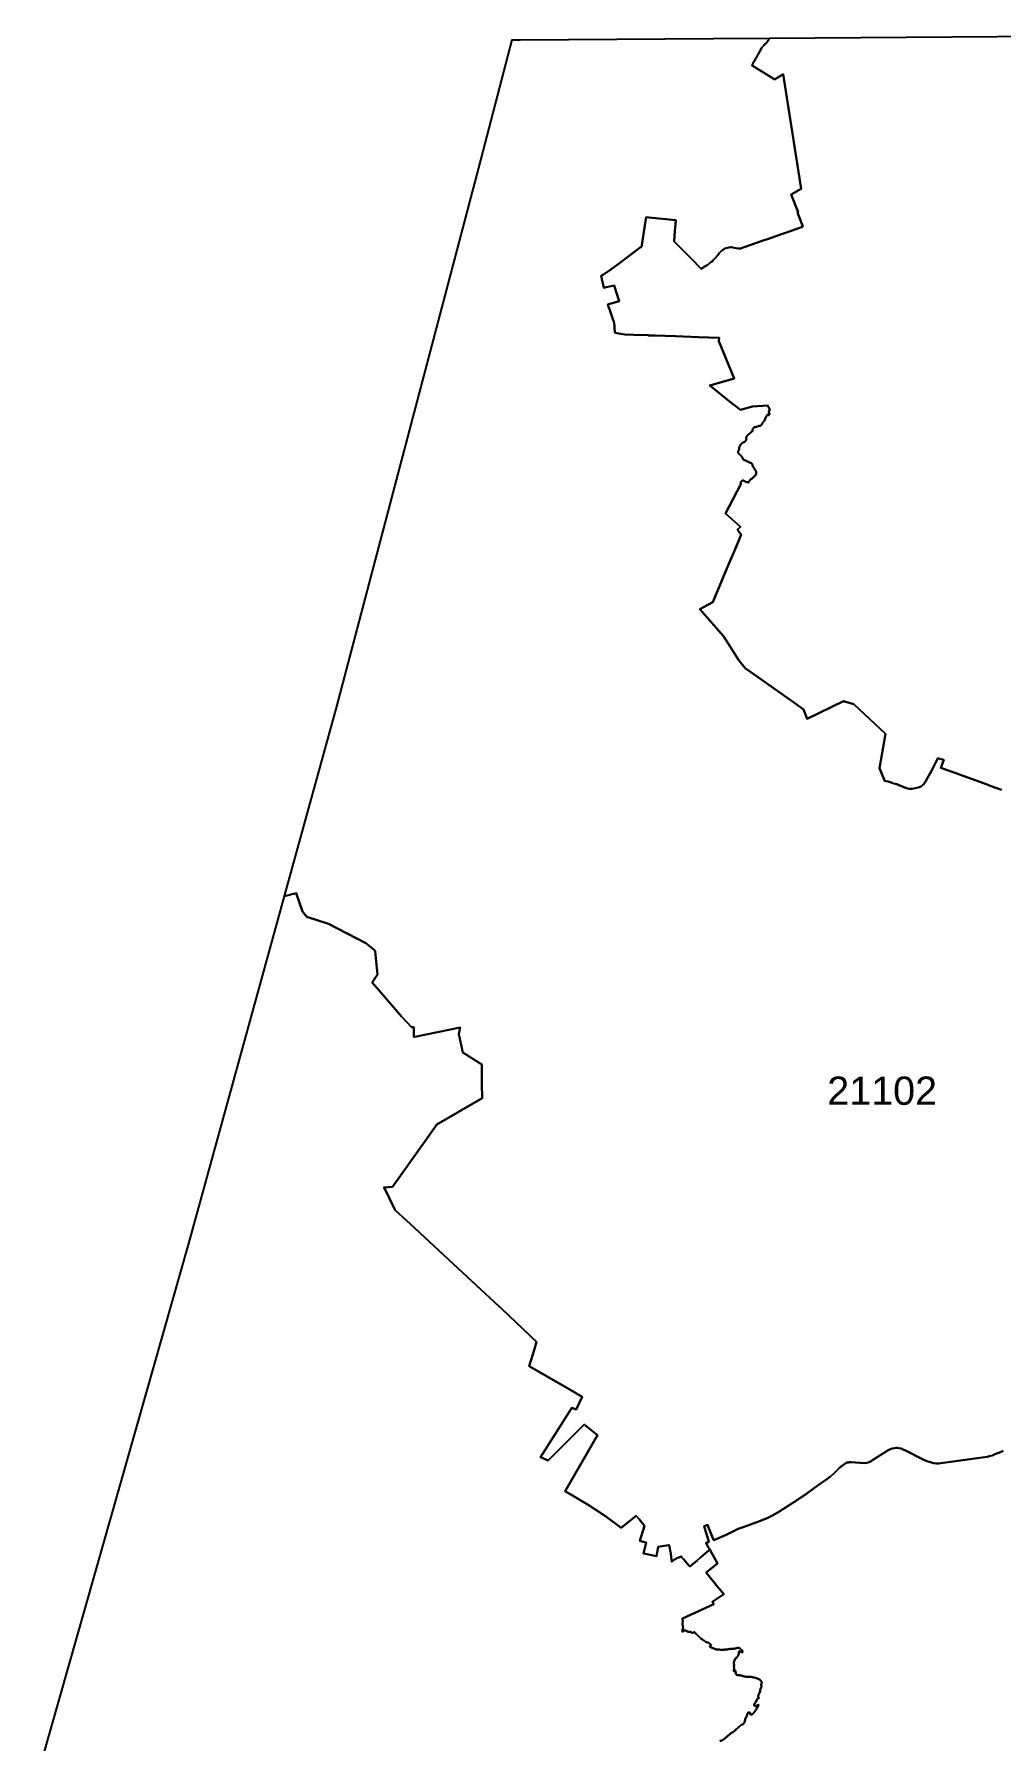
# Model space of a CAD drawing. Header units: inches. Extents: x 1341578 to 1502124, y 557203 to 748561.
# Drawn here: x 1362760 to 1381000, y 716102 to 748293 of the extents above; entities that cross this region are included whole.
import ezdxf
from ezdxf.enums import TextEntityAlignment as Align

# ---------------------------------------------------------------- set-up
doc = ezdxf.new("R2010")
doc.units = ezdxf.units.IN
doc.header["$MEASUREMENT"] = 0
doc.layers.add('Zipcode', color=7, linetype='Continuous')
doc.layers.add('ZipcodeAnno', color=7, linetype='Continuous')
doc.styles.add('Arial', font='arial.ttf')

msp = doc.modelspace()

# ---------------------------------------------------------------- linework, layer by layer
at = {"layer": 'Zipcode'}
for points in [[(1381043, 721574), (1380960, 721537), (1380958, 721537), (1380936, 721527), (1380861, 721494), (1380839, 721486), (1380785, 721471), (1380739, 721461), (1379870, 721338), (1379830, 721335), (1379783, 721335), (1379737, 721340), (1379692, 721349), (1379645, 721362), (1379600, 721379), (1379524, 721415), (1379213, 721575), (1379144, 721606), (1379120, 721615), (1379076, 721625), (1379047, 721629), (1379017, 721627), (1378990, 721624), (1378952, 721615), (1378915, 721603), (1378886, 721590), (1378852, 721571), (1378669, 721453), (1378528, 721366), (1378494, 721350), (1378493, 721350), (1378471, 721343), (1378418, 721338), (1378173, 721359), (1378150, 721358), (1378142, 721357), (1378127, 721355), (1378102, 721349), (1378076, 721339), (1378054, 721327), (1378037, 721317), (1377993, 721284), (1377956, 721250), (1377854, 721150), (1377783, 721088), (1377717, 721038), (1377654, 720996), (1377597, 720958), (1377457, 720854), (1377312, 720751), (1377076, 720591), (1376813, 720420), (1376691, 720350), (1376601, 720308), (1376462, 720252), (1376327, 720201), (1376226, 720164), (1376116, 720128), (1376046, 720100), (1375990, 720075), (1375815, 719990), (1375583, 719884), (1375580, 719893), (1375466, 720177), (1375399, 720152), (1375433, 720045), (1375458, 719965), (1375486, 719879), (1375491, 719862), (1375492, 719859), (1375486, 719849), (1375462, 719844), (1375434, 719839), (1375437, 719829), (1375450, 719808), (1375474, 719766), (1375508, 719709), (1375507, 719708), (1375334, 719562), (1375268, 719506), (1375230, 719474), (1375164, 719418), (1375130, 719389), (1375119, 719403), (1375009, 719531), (1374977, 719568), (1374972, 719577), (1374887, 719546), (1374868, 719537), (1374831, 719513), (1374808, 719498), (1374790, 719480), (1374779, 719569), (1374770, 719637), (1374765, 719662), (1374761, 719695), (1374753, 719732), (1374739, 719794), (1374731, 719792), (1374532, 719764), (1374500, 719585), (1374255, 719635), (1374310, 719841), (1374251, 719856), (1374188, 719872), (1374279, 720156), (1374173, 720285), (1374119, 720349), (1374096, 720330), (1373837, 720121), (1373542, 720340), (1373211, 720553), (1372780, 720809), (1373387, 721867), (1373139, 722069), (1372458, 721390), (1372311, 721451), (1372907, 722385), (1372985, 722354), (1373097, 722590), (1373098, 722593), (1372857, 722736), (1372232, 723096), (1372102, 723171), (1372162, 723368), (1372168, 723387), (1372208, 723517), (1372240, 723628), (1371590, 724242), (1371531, 724297), (1370666, 725099), (1369856, 725851), (1369790, 725911), (1369571, 726114), (1369560, 726136), (1369559, 726139), (1369362, 726537), (1369361, 726538), (1369362, 726538), (1369524, 726549), (1370130, 727406), (1370358, 727728), (1371214, 728223), (1371213, 728229), (1371210, 728488), (1371206, 728812), (1371206, 728858), (1371206, 728860), (1370847, 729086), (1370775, 729430), (1370796, 729555), (1369941, 729382), (1369926, 729379), (1369926, 729394), (1369927, 729561), (1369881, 729562), (1369690, 729765), (1369267, 730256), (1369139, 730405), (1369237, 730557), (1369195, 730997), (1369188, 731010), (1369176, 731020), (1369019, 731148), (1368312, 731514), (1367908, 731647), (1367823, 731745), (1367702, 732090), (1367486, 732033), (1368473, 735612), (1371150, 745773), (1371782, 748187), (1371928, 748188), (1375576, 748211), (1376636, 748218), (1376637, 748214), (1376634, 748210), (1376628, 748203), (1376625, 748197), (1376622, 748190), (1376619, 748183), (1376616, 748179), (1376616, 748177), (1376611, 748170), (1376603, 748161), (1376598, 748154), (1376592, 748147), (1376583, 748138), (1376576, 748129), (1376567, 748119), (1376561, 748114), (1376552, 748105), (1376543, 748095), (1376530, 748080), (1376525, 748076), (1376510, 748058), (1376504, 748051), (1376498, 748045), (1376485, 748032), (1376482, 748028), (1376475, 748014), (1376471, 748008), (1376465, 747995), (1376464, 747990), (1376458, 747979), (1376453, 747970), (1376450, 747964), (1376442, 747949), (1376439, 747945), (1376433, 747934), (1376425, 747922), (1376421, 747914), (1376417, 747909), (1376414, 747904), (1376409, 747897), (1376405, 747888), (1376403, 747884), (1376399, 747875), (1376394, 747865), (1376390, 747857), (1376386, 747849), (1376381, 747842), (1376373, 747831), (1376368, 747820), (1376364, 747812), (1376357, 747796), (1376351, 747786), (1376340, 747773), (1376335, 747766), (1376328, 747752), (1376325, 747746), (1376322, 747740), (1376317, 747728), (1376314, 747718), (1376310, 747712), (1376308, 747707), (1376306, 747701), (1376706, 747453), (1376732, 747438), (1376789, 747474), (1376876, 747526), (1376892, 747536), (1377232, 745374), (1377045, 745269), (1377176, 744932), (1377165, 744927), (1377263, 744662), (1377258, 744660), (1377237, 744652), (1377152, 744622), (1376991, 744566), (1376841, 744513), (1376705, 744465), (1376635, 744440), (1376514, 744398), (1376071, 744242), (1376071, 744251), (1376043, 744248), (1375968, 744265), (1375943, 744270), (1375917, 744272), (1375892, 744272), (1375866, 744269), (1375841, 744264), (1375816, 744257), (1375793, 744247), (1375770, 744235), (1375749, 744221), (1375728, 744205), (1375710, 744187), (1375693, 744168), (1375658, 744122), (1375643, 744103), (1375626, 744083), (1375609, 744065), (1375592, 744047), (1375574, 744029), (1375556, 744012), (1375537, 743995), (1375517, 743980), (1375498, 743964), (1375478, 743949), (1375457, 743935), (1375436, 743922), (1375348, 743867), (1375156, 744058), (1374834, 744379), (1374851, 744576), (1374870, 744786), (1374358, 744831), (1374309, 744838), (1374303, 744804), (1374266, 744564), (1374259, 744521), (1374227, 744315), (1374221, 744279), (1374195, 744267), (1374168, 744248), (1374011, 744131), (1373781, 743955), (1373644, 743854), (1373504, 743757), (1373457, 743731), (1373511, 743506), (1373530, 743511), (1373706, 743551), (1373798, 743258), (1373605, 743199), (1373587, 743194), (1373606, 743129), (1373607, 743126), (1373688, 742900), (1373696, 742874), (1373705, 742837), (1373711, 742797), (1373713, 742762), (1373713, 742761), (1373714, 742663), (1373723, 742661), (1373754, 742652), (1373906, 742627), (1374066, 742622), (1374346, 742612), (1374358, 742611), (1374367, 742611), (1374472, 742607), (1374858, 742594), (1375293, 742580), (1375682, 742567), (1375677, 742501), (1375969, 741799), (1375506, 741664), (1375876, 741371), (1376085, 741206), (1376313, 741268), (1376600, 741287), (1376601, 741284), (1376603, 741281), (1376604, 741278), (1376605, 741275), (1376607, 741272), (1376609, 741269), (1376611, 741266), (1376613, 741263), (1376614, 741262), (1376615, 741260), (1376618, 741257), (1376620, 741254), (1376622, 741250), (1376623, 741248), (1376625, 741245), (1376627, 741241), (1376629, 741238), (1376631, 741234), (1376632, 741231), (1376634, 741228), (1376635, 741225), (1376636, 741221), (1376638, 741218), (1376638, 741214), (1376637, 741210), (1376636, 741207), (1376634, 741202), (1376633, 741199), (1376632, 741196), (1376631, 741192), (1376631, 741189), (1376630, 741185), (1376629, 741182), (1376627, 741179), (1376626, 741176), (1376624, 741173), (1376623, 741169), (1376623, 741165), (1376623, 741162), (1376623, 741159), (1376625, 741155), (1376626, 741152), (1376627, 741149), (1376628, 741146), (1376630, 741143), (1376631, 741139), (1376632, 741139), (1376632, 741137), (1376633, 741133), (1376633, 741130), (1376633, 741127), (1376633, 741123), (1376633, 741120), (1376631, 741117), (1376630, 741115), (1376627, 741112), (1376624, 741109), (1376621, 741108), (1376617, 741107), (1376613, 741107), (1376610, 741108), (1376607, 741111), (1376606, 741111), (1376604, 741112), (1376601, 741113), (1376597, 741114), (1376594, 741114), (1376591, 741113), (1376589, 741111), (1376587, 741108), (1376585, 741105), (1376584, 741101), (1376584, 741098), (1376584, 741095), (1376583, 741092), (1376580, 741088), (1376578, 741086), (1376576, 741083), (1376574, 741080), (1376572, 741077), (1376570, 741074), (1376567, 741070), (1376565, 741067), (1376563, 741064), (1376562, 741061), (1376560, 741058), (1376558, 741055), (1376556, 741052), (1376554, 741049), (1376552, 741047), (1376551, 741044), (1376550, 741040), (1376550, 741037), (1376550, 741035), (1376550, 741033), (1376550, 741028), (1376550, 741025), (1376550, 741022), (1376549, 741019), (1376546, 741017), (1376544, 741014), (1376543, 741011), (1376542, 741008), (1376540, 741005), (1376539, 741002), (1376537, 740998), (1376535, 740995), (1376532, 740992), (1376530, 740990), (1376528, 740987), (1376526, 740984), (1376523, 740981), (1376521, 740979), (1376518, 740976), (1376515, 740974), (1376513, 740972), (1376510, 740969), (1376508, 740966), (1376506, 740963), (1376504, 740960), (1376502, 740957), (1376500, 740954), (1376499, 740951), (1376497, 740948), (1376496, 740945), (1376494, 740943), (1376492, 740940), (1376491, 740936), (1376491, 740933), (1376491, 740929), (1376490, 740926), (1376488, 740923), (1376485, 740921), (1376483, 740919), (1376479, 740917), (1376476, 740915), (1376473, 740913), (1376470, 740911), (1376466, 740909), (1376463, 740907), (1376459, 740905), (1376455, 740904), (1376451, 740904), (1376447, 740904), (1376444, 740904), (1376440, 740903), (1376435, 740902), (1376432, 740901), (1376427, 740899), (1376424, 740898), (1376421, 740896), (1376418, 740895), (1376417, 740895), (1376413, 740894), (1376410, 740893), (1376408, 740892), (1376404, 740891), (1376399, 740889), (1376396, 740889), (1376393, 740888), (1376390, 740888), (1376389, 740888), (1376388, 740888), (1376386, 740888), (1376383, 740887), (1376380, 740887), (1376377, 740885), (1376374, 740883), (1376371, 740881), (1376368, 740879), (1376364, 740878), (1376361, 740878), (1376357, 740878), (1376354, 740878), (1376351, 740878), (1376347, 740878), (1376344, 740877), (1376342, 740875), (1376338, 740872), (1376336, 740868), (1376334, 740866), (1376332, 740863), (1376330, 740860), (1376327, 740857), (1376325, 740854), (1376322, 740851), (1376321, 740849), (1376319, 740846), (1376317, 740843), (1376316, 740840), (1376315, 740837), (1376315, 740833), (1376315, 740829), (1376315, 740826), (1376315, 740822), (1376315, 740819), (1376315, 740819), (1376315, 740816), (1376315, 740812), (1376315, 740808), (1376315, 740805), (1376312, 740802), (1376310, 740800), (1376306, 740798), (1376303, 740795), (1376301, 740792), (1376298, 740790), (1376294, 740788), (1376291, 740787), (1376287, 740787), (1376285, 740785), (1376283, 740783), (1376280, 740780), (1376278, 740778), (1376275, 740775), (1376274, 740772), (1376272, 740770), (1376269, 740767), (1376266, 740765), (1376263, 740763), (1376261, 740761), (1376261, 740761), (1376258, 740759), (1376256, 740757), (1376253, 740754), (1376250, 740752), (1376249, 740751), (1376247, 740750), (1376245, 740748), (1376241, 740745), (1376238, 740743), (1376235, 740741), (1376233, 740739), (1376230, 740737), (1376227, 740735), (1376224, 740733), (1376222, 740731), (1376219, 740728), (1376217, 740726), (1376215, 740723), (1376213, 740721), (1376210, 740718), (1376209, 740714), (1376208, 740711), (1376207, 740708), (1376206, 740705), (1376204, 740702), (1376201, 740699), (1376199, 740696), (1376198, 740693), (1376197, 740690), (1376197, 740687), (1376197, 740683), (1376197, 740679), (1376197, 740677), (1376197, 740673), (1376196, 740669), (1376196, 740666), (1376196, 740661), (1376196, 740658), (1376196, 740655), (1376196, 740651), (1376196, 740647), (1376196, 740644), (1376196, 740640), (1376195, 740636), (1376192, 740632), (1376190, 740628), (1376187, 740624), (1376185, 740621), (1376183, 740619), (1376180, 740616), (1376178, 740613), (1376174, 740610), (1376171, 740608), (1376168, 740605), (1376165, 740603), (1376162, 740602), (1376159, 740600), (1376156, 740598), (1376154, 740597), (1376150, 740595), (1376147, 740594), (1376144, 740593), (1376141, 740591), (1376138, 740589), (1376135, 740588), (1376132, 740587), (1376129, 740586), (1376126, 740585), (1376123, 740583), (1376118, 740581), (1376115, 740579), (1376113, 740577), (1376111, 740576), (1376111, 740575), (1376108, 740572), (1376104, 740567), (1376102, 740564), (1376100, 740562), (1376098, 740559), (1376096, 740557), (1376093, 740553), (1376091, 740549), (1376089, 740546), (1376087, 740542), (1376085, 740540), (1376083, 740536), (1376081, 740533), (1376079, 740529), (1376077, 740525), (1376075, 740521), (1376073, 740517), (1376071, 740514), (1376070, 740510), (1376068, 740506), (1376066, 740503), (1376064, 740498), (1376063, 740494), (1376063, 740489), (1376063, 740485), (1376063, 740481), (1376063, 740478), (1376063, 740475), (1376062, 740470), (1376062, 740465), (1376061, 740461), (1376060, 740458), (1376058, 740455), (1376055, 740450), (1376053, 740448), (1376051, 740443), (1376049, 740440), (1376047, 740437), (1376046, 740432), (1376045, 740429), (1376044, 740426), (1376043, 740422), (1376042, 740419), (1376042, 740416), (1376042, 740414), (1376042, 740412), (1376042, 740409), (1376042, 740405), (1376043, 740401), (1376044, 740398), (1376046, 740395), (1376047, 740392), (1376049, 740389), (1376051, 740386), (1376053, 740384), (1376056, 740382), (1376060, 740379), (1376062, 740376), (1376065, 740373), (1376068, 740371), (1376070, 740369), (1376072, 740366), (1376074, 740363), (1376076, 740360), (1376079, 740358), (1376082, 740355), (1376087, 740351), (1376090, 740349), (1376092, 740348), (1376095, 740346), (1376097, 740344), (1376100, 740341), (1376102, 740338), (1376105, 740335), (1376107, 740332), (1376109, 740329), (1376111, 740326), (1376113, 740322), (1376115, 740318), (1376117, 740315), (1376119, 740312), (1376121, 740309), (1376123, 740306), (1376125, 740304), (1376128, 740299), (1376130, 740296), (1376131, 740292), (1376132, 740288), (1376132, 740285), (1376132, 740282), (1376132, 740278), (1376133, 740275), (1376137, 740271), (1376139, 740269), (1376142, 740266), (1376145, 740264), (1376148, 740262), (1376151, 740260), (1376154, 740259), (1376157, 740258), (1376161, 740257), (1376164, 740257), (1376168, 740257), (1376172, 740256), (1376175, 740255), (1376178, 740254), (1376181, 740252), (1376185, 740250), (1376188, 740249), (1376191, 740247), (1376194, 740245), (1376193, 740246), (1376196, 740245), (1376199, 740244), (1376202, 740243), (1376205, 740241), (1376208, 740240), (1376211, 740238), (1376214, 740235), (1376216, 740233), (1376219, 740231), (1376222, 740229), (1376226, 740228), (1376230, 740228), (1376233, 740228), (1376236, 740227), (1376239, 740226), (1376242, 740224), (1376244, 740222), (1376247, 740220), (1376250, 740219), (1376252, 740217), (1376255, 740215), (1376258, 740215), (1376260, 740213), (1376262, 740211), (1376265, 740209), (1376268, 740208), (1376272, 740207), (1376276, 740206), (1376279, 740205), (1376283, 740204), (1376287, 740202), (1376289, 740201), (1376293, 740199), (1376297, 740196), (1376299, 740194), (1376301, 740192), (1376303, 740189), (1376305, 740186), (1376307, 740184), (1376310, 740181), (1376311, 740178), (1376312, 740175), (1376314, 740171), (1376315, 740168), (1376315, 740165), (1376315, 740161), (1376315, 740157), (1376315, 740154), (1376315, 740151), (1376316, 740147), (1376318, 740144), (1376320, 740141), (1376322, 740138), (1376324, 740135), (1376326, 740132), (1376328, 740129), (1376330, 740125), (1376332, 740122), (1376334, 740120), (1376336, 740118), (1376338, 740114), (1376340, 740111), (1376342, 740107), (1376345, 740104), (1376347, 740100), (1376349, 740096), (1376350, 740093), (1376352, 740089), (1376354, 740085), (1376356, 740082), (1376358, 740079), (1376360, 740076), (1376363, 740072), (1376365, 740068), (1376368, 740065), (1376371, 740061), (1376372, 740058), (1376374, 740056), (1376376, 740053), (1376378, 740050), (1376379, 740047), (1376381, 740044), (1376383, 740042), (1376384, 740037), (1376384, 740034), (1376384, 740031), (1376385, 740028), (1376385, 740024), (1376385, 740020), (1376385, 740017), (1376385, 740012), (1376385, 740008), (1376385, 740004), (1376384, 740002), (1376384, 740001), (1376383, 739996), (1376381, 739992), (1376380, 739989), (1376377, 739984), (1376374, 739979), (1376373, 739976), (1376371, 739973), (1376368, 739970), (1376366, 739967), (1376363, 739964), (1376360, 739962), (1376357, 739961), (1376353, 739961), (1376350, 739960), (1376348, 739958), (1376345, 739954), (1376341, 739951), (1376338, 739947), (1376336, 739944), (1376335, 739941), (1376333, 739938), (1376331, 739935), (1376330, 739932), (1376328, 739929), (1376325, 739925), (1376323, 739923), (1376319, 739922), (1376316, 739922), (1376312, 739919), (1376310, 739916), (1376309, 739912), (1376307, 739909), (1376305, 739905), (1376302, 739903), (1376298, 739901), (1376295, 739901), (1376292, 739903), (1376290, 739906), (1376287, 739907), (1376284, 739906), (1376283, 739903), (1376281, 739900), (1376279, 739897), (1376277, 739893), (1376275, 739890), (1376273, 739887), (1376271, 739883), (1376269, 739881), (1376266, 739877), (1376264, 739874), (1376262, 739872), (1376258, 739868), (1376256, 739866), (1376253, 739863), (1376252, 739860), (1376249, 739857), (1376247, 739854), (1376246, 739851), (1376244, 739847), (1376243, 739844), (1376242, 739841), (1376240, 739837), (1376237, 739835), (1376234, 739835), (1376231, 739836), (1376228, 739837), (1376225, 739839), (1376222, 739840), (1376219, 739841), (1376216, 739842), (1376213, 739843), (1376207, 739844), (1376204, 739845), (1376200, 739846), (1376197, 739847), (1376193, 739848), (1376188, 739849), (1376185, 739850), (1376181, 739851), (1376178, 739853), (1376175, 739855), (1376173, 739856), (1376170, 739858), (1376167, 739861), (1376164, 739862), (1376160, 739864), (1376157, 739865), (1376154, 739866), (1376151, 739867), (1376148, 739868), (1376144, 739870), (1376141, 739872), (1376138, 739874), (1376135, 739874), (1376130, 739874), (1376126, 739874), (1376122, 739873), (1376118, 739872), (1376114, 739869), (1376112, 739866), (1376109, 739864), (1376106, 739860), (1376103, 739857), (1376101, 739854), (1376099, 739852), (1376097, 739850), (1376094, 739847), (1376092, 739844), (1376091, 739843), (1376091, 739823), (1376102, 739815), (1375805, 739250), (1375805, 739250), (1376086, 739000), (1376028, 738952), (1376100, 738848), (1376089, 738822), (1376006, 738625), (1375832, 738213), (1375566, 737576), (1375320, 737446), (1375767, 736939), (1375942, 736663), (1376047, 736492), (1376173, 736336), (1377129, 735659), (1377278, 735553), (1377347, 735380), (1378032, 735712), (1378224, 735657), (1378824, 735098), (1378710, 734451), (1378795, 734236), (1378803, 734215), (1378806, 734206), (1378807, 734206), (1378871, 734194), (1378913, 734183), (1378947, 734170), (1378958, 734165), (1379033, 734143), (1379067, 734131), (1379073, 734129), (1379112, 734113), (1379155, 734094), (1379203, 734077), (1379247, 734064), (1379269, 734061), (1379320, 734061), (1379356, 734065), (1379464, 734091), (1379500, 734109), (1379529, 734132), (1379545, 734149), (1379576, 734195), (1379688, 734400), (1379793, 734599), (1379800, 734614), (1379811, 734636), (1379821, 734633), (1379922, 734602), (1379866, 734452), (1380153, 734355), (1380742, 734137), (1380800, 734116), (1381012, 734041)], [(1381012, 734041), (1380800, 734116), (1380742, 734137), (1380153, 734355), (1379866, 734452), (1379922, 734602), (1379821, 734633), (1379811, 734636), (1379800, 734614), (1379793, 734599), (1379688, 734400), (1379576, 734195), (1379545, 734149), (1379529, 734132), (1379500, 734109), (1379464, 734091), (1379356, 734065), (1379320, 734061), (1379269, 734061), (1379247, 734064), (1379203, 734077), (1379155, 734094), (1379112, 734113), (1379073, 734129), (1379067, 734131), (1379033, 734143), (1378958, 734165), (1378947, 734170), (1378913, 734183), (1378871, 734194), (1378807, 734206), (1378806, 734206), (1378803, 734215), (1378795, 734236), (1378710, 734451), (1378824, 735098), (1378224, 735657), (1378032, 735712), (1377347, 735380), (1377278, 735553), (1377129, 735659), (1376173, 736336), (1376047, 736492), (1375942, 736663), (1375767, 736939), (1375320, 737446), (1375566, 737576), (1375832, 738213), (1376006, 738625), (1376089, 738822), (1376100, 738848), (1376028, 738952), (1376086, 739000), (1375805, 739250), (1375805, 739250), (1376102, 739815), (1376091, 739823), (1376091, 739843), (1376092, 739844), (1376094, 739847), (1376097, 739850), (1376099, 739852), (1376101, 739854), (1376103, 739857), (1376106, 739860), (1376109, 739864), (1376112, 739866), (1376114, 739869), (1376118, 739872), (1376122, 739873), (1376126, 739874), (1376130, 739874), (1376135, 739874), (1376138, 739874), (1376141, 739872), (1376144, 739870), (1376148, 739868), (1376151, 739867), (1376154, 739866), (1376157, 739865), (1376160, 739864), (1376164, 739862), (1376167, 739861), (1376170, 739858), (1376173, 739856), (1376175, 739855), (1376178, 739853), (1376181, 739851), (1376185, 739850), (1376188, 739849), (1376193, 739848), (1376197, 739847), (1376200, 739846), (1376204, 739845), (1376207, 739844), (1376213, 739843), (1376216, 739842), (1376219, 739841), (1376222, 739840), (1376225, 739839), (1376228, 739837), (1376231, 739836), (1376234, 739835), (1376237, 739835), (1376240, 739837), (1376242, 739841), (1376243, 739844), (1376244, 739847), (1376246, 739851), (1376247, 739854), (1376249, 739857), (1376252, 739860), (1376253, 739863), (1376256, 739866), (1376258, 739868), (1376262, 739872), (1376264, 739874), (1376266, 739877), (1376269, 739881), (1376271, 739883), (1376273, 739887), (1376275, 739890), (1376277, 739893), (1376279, 739897), (1376281, 739900), (1376283, 739903), (1376284, 739906), (1376287, 739907), (1376290, 739906), (1376292, 739903), (1376295, 739901), (1376298, 739901), (1376302, 739903), (1376305, 739905), (1376307, 739909), (1376309, 739912), (1376310, 739916), (1376312, 739919), (1376316, 739922), (1376319, 739922), (1376323, 739923), (1376325, 739925), (1376328, 739929), (1376330, 739932), (1376331, 739935), (1376333, 739938), (1376335, 739941), (1376336, 739944), (1376338, 739947), (1376341, 739951), (1376345, 739954), (1376348, 739958), (1376350, 739960), (1376353, 739961), (1376357, 739961), (1376360, 739962), (1376363, 739964), (1376366, 739967), (1376368, 739970), (1376371, 739973), (1376373, 739976), (1376374, 739979), (1376377, 739984), (1376380, 739989), (1376381, 739992), (1376383, 739996), (1376384, 740001), (1376384, 740002), (1376385, 740004), (1376385, 740008), (1376385, 740012), (1376385, 740017), (1376385, 740020), (1376385, 740024), (1376385, 740028), (1376384, 740031), (1376384, 740034), (1376384, 740037), (1376383, 740042), (1376381, 740044), (1376379, 740047), (1376378, 740050), (1376376, 740053), (1376374, 740056), (1376372, 740058), (1376371, 740061), (1376368, 740065), (1376365, 740068), (1376363, 740072), (1376360, 740076), (1376358, 740079), (1376356, 740082), (1376354, 740085), (1376352, 740089), (1376350, 740093), (1376349, 740096), (1376347, 740100), (1376345, 740104), (1376342, 740107), (1376340, 740111), (1376338, 740114), (1376336, 740118), (1376334, 740120), (1376332, 740122), (1376330, 740125), (1376328, 740129), (1376326, 740132), (1376324, 740135), (1376322, 740138), (1376320, 740141), (1376318, 740144), (1376316, 740147), (1376315, 740151), (1376315, 740154), (1376315, 740157), (1376315, 740161), (1376315, 740165), (1376315, 740168), (1376314, 740171), (1376312, 740175), (1376311, 740178), (1376310, 740181), (1376307, 740184), (1376305, 740186), (1376303, 740189), (1376301, 740192), (1376299, 740194), (1376297, 740196), (1376293, 740199), (1376289, 740201), (1376287, 740202), (1376283, 740204), (1376279, 740205), (1376276, 740206), (1376272, 740207), (1376268, 740208), (1376265, 740209), (1376262, 740211), (1376260, 740213), (1376258, 740215), (1376255, 740215), (1376252, 740217), (1376250, 740219), (1376247, 740220), (1376244, 740222), (1376242, 740224), (1376239, 740226), (1376236, 740227), (1376233, 740228), (1376230, 740228), (1376226, 740228), (1376222, 740229), (1376219, 740231), (1376216, 740233), (1376214, 740235), (1376211, 740238), (1376208, 740240), (1376205, 740241), (1376202, 740243), (1376199, 740244), (1376196, 740245), (1376193, 740246), (1376194, 740245), (1376191, 740247), (1376188, 740249), (1376185, 740250), (1376181, 740252), (1376178, 740254), (1376175, 740255), (1376172, 740256), (1376168, 740257), (1376164, 740257), (1376161, 740257), (1376157, 740258), (1376154, 740259), (1376151, 740260), (1376148, 740262), (1376145, 740264), (1376142, 740266), (1376139, 740269), (1376137, 740271), (1376133, 740275), (1376132, 740278), (1376132, 740282), (1376132, 740285), (1376132, 740288), (1376131, 740292), (1376130, 740296), (1376128, 740299), (1376125, 740304), (1376123, 740306), (1376121, 740309), (1376119, 740312), (1376117, 740315), (1376115, 740318), (1376113, 740322), (1376111, 740326), (1376109, 740329), (1376107, 740332), (1376105, 740335), (1376102, 740338), (1376100, 740341), (1376097, 740344), (1376095, 740346), (1376092, 740348), (1376090, 740349), (1376087, 740351), (1376082, 740355), (1376079, 740358), (1376076, 740360), (1376074, 740363), (1376072, 740366), (1376070, 740369), (1376068, 740371), (1376065, 740373), (1376062, 740376), (1376060, 740379), (1376056, 740382), (1376053, 740384), (1376051, 740386), (1376049, 740389), (1376047, 740392), (1376046, 740395), (1376044, 740398), (1376043, 740401), (1376042, 740405), (1376042, 740409), (1376042, 740412), (1376042, 740414), (1376042, 740416), (1376042, 740419), (1376043, 740422), (1376044, 740426), (1376045, 740429), (1376046, 740432), (1376047, 740437), (1376049, 740440), (1376051, 740443), (1376053, 740448), (1376055, 740450), (1376058, 740455), (1376060, 740458), (1376061, 740461), (1376062, 740465), (1376062, 740470), (1376063, 740475), (1376063, 740478), (1376063, 740481), (1376063, 740485), (1376063, 740489), (1376063, 740494), (1376064, 740498), (1376066, 740503), (1376068, 740506), (1376070, 740510), (1376071, 740514), (1376073, 740517), (1376075, 740521), (1376077, 740525), (1376079, 740529), (1376081, 740533), (1376083, 740536), (1376085, 740540), (1376087, 740542), (1376089, 740546), (1376091, 740549), (1376093, 740553), (1376096, 740557), (1376098, 740559), (1376100, 740562), (1376102, 740564), (1376104, 740567), (1376108, 740572), (1376111, 740575), (1376111, 740576), (1376113, 740577), (1376115, 740579), (1376118, 740581), (1376123, 740583), (1376126, 740585), (1376129, 740586), (1376132, 740587), (1376135, 740588), (1376138, 740589), (1376141, 740591), (1376144, 740593), (1376147, 740594), (1376150, 740595), (1376154, 740597), (1376156, 740598), (1376159, 740600), (1376162, 740602), (1376165, 740603), (1376168, 740605), (1376171, 740608), (1376174, 740610), (1376178, 740613), (1376180, 740616), (1376183, 740619), (1376185, 740621), (1376187, 740624), (1376190, 740628), (1376192, 740632), (1376195, 740636), (1376196, 740640), (1376196, 740644), (1376196, 740647), (1376196, 740651), (1376196, 740655), (1376196, 740658), (1376196, 740661), (1376196, 740666), (1376196, 740669), (1376197, 740673), (1376197, 740677), (1376197, 740679), (1376197, 740683), (1376197, 740687), (1376197, 740690), (1376198, 740693), (1376199, 740696), (1376201, 740699), (1376204, 740702), (1376206, 740705), (1376207, 740708), (1376208, 740711), (1376209, 740714), (1376210, 740718), (1376213, 740721), (1376215, 740723), (1376217, 740726), (1376219, 740728), (1376222, 740731), (1376224, 740733), (1376227, 740735), (1376230, 740737), (1376233, 740739), (1376235, 740741), (1376238, 740743), (1376241, 740745), (1376245, 740748), (1376247, 740750), (1376249, 740751), (1376250, 740752), (1376253, 740754), (1376256, 740757), (1376258, 740759), (1376261, 740761), (1376261, 740761), (1376263, 740763), (1376266, 740765), (1376269, 740767), (1376272, 740770), (1376274, 740772), (1376275, 740775), (1376278, 740778), (1376280, 740780), (1376283, 740783), (1376285, 740785), (1376287, 740787), (1376291, 740787), (1376294, 740788), (1376298, 740790), (1376301, 740792), (1376303, 740795), (1376306, 740798), (1376310, 740800), (1376312, 740802), (1376315, 740805), (1376315, 740808), (1376315, 740812), (1376315, 740816), (1376315, 740819), (1376315, 740819), (1376315, 740822), (1376315, 740826), (1376315, 740829), (1376315, 740833), (1376315, 740837), (1376316, 740840), (1376317, 740843), (1376319, 740846), (1376321, 740849), (1376322, 740851), (1376325, 740854), (1376327, 740857), (1376330, 740860), (1376332, 740863), (1376334, 740866), (1376336, 740868), (1376338, 740872), (1376342, 740875), (1376344, 740877), (1376347, 740878), (1376351, 740878), (1376354, 740878), (1376357, 740878), (1376361, 740878), (1376364, 740878), (1376368, 740879), (1376371, 740881), (1376374, 740883), (1376377, 740885), (1376380, 740887), (1376383, 740887), (1376386, 740888), (1376388, 740888), (1376389, 740888), (1376390, 740888), (1376393, 740888), (1376396, 740889), (1376399, 740889), (1376404, 740891), (1376408, 740892), (1376410, 740893), (1376413, 740894), (1376417, 740895), (1376418, 740895), (1376421, 740896), (1376424, 740898), (1376427, 740899), (1376432, 740901), (1376435, 740902), (1376440, 740903), (1376444, 740904), (1376447, 740904), (1376451, 740904), (1376455, 740904), (1376459, 740905), (1376463, 740907), (1376466, 740909), (1376470, 740911), (1376473, 740913), (1376476, 740915), (1376479, 740917), (1376483, 740919), (1376485, 740921), (1376488, 740923), (1376490, 740926), (1376491, 740929), (1376491, 740933), (1376491, 740936), (1376492, 740940), (1376494, 740943), (1376496, 740945), (1376497, 740948), (1376499, 740951), (1376500, 740954), (1376502, 740957), (1376504, 740960), (1376506, 740963), (1376508, 740966), (1376510, 740969), (1376513, 740972), (1376515, 740974), (1376518, 740976), (1376521, 740979), (1376523, 740981), (1376526, 740984), (1376528, 740987), (1376530, 740990), (1376532, 740992), (1376535, 740995), (1376537, 740998), (1376539, 741002), (1376540, 741005), (1376542, 741008), (1376543, 741011), (1376544, 741014), (1376546, 741017), (1376549, 741019), (1376550, 741022), (1376550, 741025), (1376550, 741028), (1376550, 741033), (1376550, 741035), (1376550, 741037), (1376550, 741040), (1376551, 741044), (1376552, 741047), (1376554, 741049), (1376556, 741052), (1376558, 741055), (1376560, 741058), (1376562, 741061), (1376563, 741064), (1376565, 741067), (1376567, 741070), (1376570, 741074), (1376572, 741077), (1376574, 741080), (1376576, 741083), (1376578, 741086), (1376580, 741088), (1376583, 741092), (1376584, 741095), (1376584, 741098), (1376584, 741101), (1376585, 741105), (1376587, 741108), (1376589, 741111), (1376591, 741113), (1376594, 741114), (1376597, 741114), (1376601, 741113), (1376604, 741112), (1376606, 741111), (1376607, 741111), (1376610, 741108), (1376613, 741107), (1376617, 741107), (1376621, 741108), (1376624, 741109), (1376627, 741112), (1376630, 741115), (1376631, 741117), (1376633, 741120), (1376633, 741123), (1376633, 741127), (1376633, 741130), (1376633, 741133), (1376632, 741137), (1376632, 741139), (1376631, 741139), (1376630, 741143), (1376628, 741146), (1376627, 741149), (1376626, 741152), (1376625, 741155), (1376623, 741159), (1376623, 741162), (1376623, 741165), (1376623, 741169), (1376624, 741173), (1376626, 741176), (1376627, 741179), (1376629, 741182), (1376630, 741185), (1376631, 741189), (1376631, 741192), (1376632, 741196), (1376633, 741199), (1376634, 741202), (1376636, 741207), (1376637, 741210), (1376638, 741214), (1376638, 741218), (1376636, 741221), (1376635, 741225), (1376634, 741228), (1376632, 741231), (1376631, 741234), (1376629, 741238), (1376627, 741241), (1376625, 741245), (1376623, 741248), (1376622, 741250), (1376620, 741254), (1376618, 741257), (1376615, 741260), (1376614, 741262), (1376613, 741263), (1376611, 741266), (1376609, 741269), (1376607, 741272), (1376605, 741275), (1376604, 741278), (1376603, 741281), (1376601, 741284), (1376600, 741287), (1376313, 741268), (1376085, 741206), (1375876, 741371), (1375506, 741664), (1375969, 741799), (1375677, 742501), (1375682, 742567), (1375293, 742580), (1374858, 742594), (1374472, 742607), (1374367, 742611), (1374358, 742611), (1374346, 742612), (1374066, 742622), (1373906, 742627), (1373754, 742652), (1373723, 742661), (1373714, 742663), (1373713, 742761), (1373713, 742762), (1373711, 742797), (1373705, 742837), (1373696, 742874), (1373688, 742900), (1373607, 743126), (1373606, 743129), (1373587, 743194), (1373605, 743199), (1373798, 743258), (1373706, 743551), (1373530, 743511), (1373511, 743506), (1373457, 743731), (1373504, 743757), (1373644, 743854), (1373781, 743955), (1374011, 744131), (1374168, 744248), (1374195, 744267), (1374221, 744279), (1374227, 744315), (1374259, 744521), (1374266, 744564), (1374303, 744804), (1374309, 744838), (1374358, 744831), (1374870, 744786), (1374851, 744576), (1374834, 744379), (1375156, 744058), (1375348, 743867), (1375436, 743922), (1375457, 743935), (1375478, 743949), (1375498, 743964), (1375517, 743980), (1375537, 743995), (1375556, 744012), (1375574, 744029), (1375592, 744047), (1375609, 744065), (1375626, 744083), (1375643, 744103), (1375658, 744122), (1375693, 744168), (1375710, 744187), (1375728, 744205), (1375749, 744221), (1375770, 744235), (1375793, 744247), (1375816, 744257), (1375841, 744264), (1375866, 744269), (1375892, 744272), (1375917, 744272), (1375943, 744270), (1375968, 744265), (1376043, 744248), (1376071, 744251), (1376071, 744242), (1376514, 744398), (1376635, 744440), (1376705, 744465), (1376841, 744513), (1376991, 744566), (1377152, 744622), (1377237, 744652), (1377258, 744660), (1377263, 744662), (1377165, 744927), (1377176, 744932), (1377045, 745269), (1377232, 745374), (1376892, 747536), (1376876, 747526), (1376789, 747474), (1376732, 747438), (1376706, 747453), (1376306, 747701), (1376308, 747707), (1376310, 747712), (1376314, 747718), (1376317, 747728), (1376322, 747740), (1376325, 747746), (1376328, 747752), (1376335, 747766), (1376340, 747773), (1376351, 747786), (1376357, 747796), (1376364, 747812), (1376368, 747820), (1376373, 747831), (1376381, 747842), (1376386, 747849), (1376390, 747857), (1376394, 747865), (1376399, 747875), (1376403, 747884), (1376405, 747888), (1376409, 747897), (1376414, 747904), (1376417, 747909), (1376421, 747914), (1376425, 747922), (1376433, 747934), (1376439, 747945), (1376442, 747949), (1376450, 747964), (1376453, 747970), (1376458, 747979), (1376464, 747990), (1376465, 747995), (1376471, 748008), (1376475, 748014), (1376482, 748028), (1376485, 748032), (1376498, 748045), (1376504, 748051), (1376510, 748058), (1376525, 748076), (1376530, 748080), (1376543, 748095), (1376552, 748105), (1376561, 748114), (1376567, 748119), (1376576, 748129), (1376583, 748138), (1376592, 748147), (1376598, 748154), (1376603, 748161), (1376611, 748170), (1376616, 748177), (1376616, 748179), (1376619, 748183), (1376622, 748190), (1376625, 748197), (1376628, 748203), (1376634, 748210), (1376637, 748214), (1376636, 748218), (1380936, 748245), (1388565, 748293)], [(1362760, 715213), (1365679, 725483), (1367486, 732033), (1367702, 732090), (1367823, 731745), (1367908, 731647), (1368312, 731514), (1369019, 731148), (1369176, 731020), (1369188, 731010), (1369195, 730997), (1369237, 730557), (1369139, 730405), (1369267, 730256), (1369690, 729765), (1369881, 729562), (1369927, 729561), (1369926, 729394), (1369926, 729379), (1369941, 729382), (1370796, 729555), (1370775, 729430), (1370847, 729086), (1371206, 728860), (1371206, 728858), (1371206, 728812), (1371210, 728488), (1371213, 728229), (1371214, 728223), (1370358, 727728), (1370130, 727406), (1369524, 726549), (1369362, 726538), (1369361, 726538), (1369362, 726537), (1369559, 726139), (1369560, 726136), (1369571, 726114), (1369790, 725911), (1369856, 725851), (1370666, 725099), (1371531, 724297), (1371590, 724242), (1372240, 723628), (1372208, 723517), (1372168, 723387), (1372162, 723368), (1372102, 723171), (1372232, 723096), (1372857, 722736), (1373098, 722593), (1373097, 722590), (1372985, 722354), (1372907, 722385), (1372311, 721451), (1372458, 721390), (1373139, 722069), (1373387, 721867), (1372780, 720809), (1373211, 720553), (1373542, 720340), (1373837, 720121), (1374096, 720330), (1374119, 720349), (1374173, 720285), (1374279, 720156), (1374188, 719872), (1374251, 719856), (1374310, 719841), (1374255, 719635), (1374500, 719585), (1374532, 719764), (1374731, 719792), (1374739, 719794), (1374753, 719732), (1374761, 719695), (1374765, 719662), (1374770, 719637), (1374779, 719569), (1374790, 719480), (1374808, 719498), (1374831, 719513), (1374868, 719537), (1374887, 719546), (1374972, 719577), (1374977, 719568), (1375009, 719531), (1375119, 719403), (1375130, 719389), (1375164, 719418), (1375230, 719474), (1375268, 719506), (1375334, 719562), (1375507, 719708), (1375508, 719709), (1375655, 719444), (1375438, 719278), (1375460, 719251), (1375497, 719206), (1375529, 719166), (1375536, 719157), (1375573, 719111), (1375596, 719083), (1375610, 719066), (1375666, 718997), (1375681, 718979), (1375771, 718867), (1375565, 718731), (1375559, 718728), (1375573, 718701), (1375586, 718677), (1374996, 718407), (1374995, 718403), (1374994, 718395), (1374998, 718357), (1374993, 718323), (1374992, 718295), (1375000, 718263), (1375006, 718237), (1374998, 718209), (1374989, 718177), (1375000, 718157), (1375004, 718163), (1375012, 718172), (1375017, 718177), (1375030, 718184), (1375036, 718186), (1375044, 718186), (1375051, 718183), (1375062, 718178), (1375073, 718171), (1375080, 718167), (1375086, 718164), (1375097, 718161), (1375105, 718158), (1375115, 718156), (1375152, 718157), (1375157, 718158), (1375159, 718151), (1375164, 718146), (1375169, 718142), (1375173, 718140), (1375181, 718138), (1375190, 718140), (1375195, 718142), (1375203, 718146), (1375209, 718150), (1375215, 718152), (1375220, 718151), (1375226, 718147), (1375230, 718143), (1375234, 718138), (1375239, 718131), (1375246, 718121), (1375251, 718116), (1375255, 718113), (1375261, 718108), (1375272, 718099), (1375277, 718095), (1375281, 718091), (1375288, 718083), (1375292, 718078), (1375301, 718069), (1375312, 718059), (1375316, 718056), (1375321, 718051), (1375325, 718048), (1375329, 718044), (1375333, 718041), (1375337, 718037), (1375346, 718029), (1375356, 718022), (1375368, 718012), (1375374, 718009), (1375379, 718006), (1375384, 718003), (1375388, 718000), (1375393, 717996), (1375399, 717992), (1375408, 717986), (1375417, 717979), (1375427, 717972), (1375433, 717969), (1375437, 717967), (1375447, 717962), (1375454, 717960), (1375462, 717957), (1375472, 717954), (1375481, 717951), (1375490, 717947), (1375496, 717944), (1375503, 717939), (1375509, 717936), (1375516, 717930), (1375519, 717926), (1375522, 717921), (1375524, 717917), (1375526, 717912), (1375528, 717900), (1375524, 717893), (1375519, 717891), (1375512, 717891), (1375507, 717889), (1375506, 717883), (1375511, 717875), (1375515, 717872), (1375521, 717869), (1375529, 717866), (1375536, 717864), (1375542, 717863), (1375549, 717861), (1375553, 717859), (1375574, 717850), (1375579, 717847), (1375592, 717840), (1375597, 717837), (1375604, 717835), (1375610, 717832), (1375619, 717830), (1375631, 717828), (1375640, 717826), (1375648, 717825), (1375658, 717824), (1375664, 717824), (1375671, 717825), (1375678, 717825), (1375685, 717824), (1375694, 717824), (1375709, 717821), (1375715, 717821), (1375720, 717820), (1375726, 717819), (1375731, 717819), (1375738, 717819), (1375744, 717818), (1375751, 717817), (1375767, 717820), (1375773, 717820), (1375785, 717822), (1375790, 717822), (1375795, 717822), (1375801, 717821), (1375812, 717822), (1375819, 717823), (1375826, 717824), (1375838, 717826), (1375845, 717828), (1375851, 717829), (1375856, 717830), (1375864, 717832), (1375872, 717833), (1375878, 717834), (1375884, 717835), (1375891, 717837), (1375899, 717837), (1375905, 717838), (1375910, 717837), (1375917, 717838), (1375924, 717838), (1375932, 717839), (1375942, 717839), (1375949, 717840), (1375961, 717840), (1375970, 717841), (1375976, 717841), (1375987, 717843), (1375997, 717845), (1376004, 717848), (1376017, 717853), (1376028, 717855), (1376034, 717855), (1376054, 717856), (1376062, 717854), (1376069, 717851), (1376082, 717844), (1376087, 717839), (1376096, 717829), (1376106, 717819), (1376111, 717815), (1376114, 717811), (1376118, 717807), (1376122, 717801), (1376124, 717796), (1376123, 717791), (1376122, 717785), (1376123, 717779), (1376122, 717774), (1376115, 717771), (1376111, 717775), (1376107, 717779), (1376102, 717780), (1376094, 717783), (1376089, 717785), (1376084, 717788), (1376076, 717790), (1376070, 717791), (1376064, 717792), (1376063, 717789), (1376059, 717782), (1376058, 717773), (1376057, 717763), (1376056, 717756), (1376055, 717748), (1376053, 717742), (1376047, 717725), (1376044, 717718), (1376041, 717710), (1376038, 717706), (1376035, 717699), (1376031, 717693), (1376024, 717685), (1376017, 717678), (1376009, 717670), (1376002, 717663), (1375994, 717653), (1375989, 717646), (1375973, 717620), (1375971, 717611), (1375968, 717599), (1375967, 717594), (1375966, 717588), (1375964, 717584), (1375959, 717572), (1375959, 717565), (1375962, 717552), (1375964, 717547), (1375966, 717539), (1375966, 717533), (1375966, 717524), (1375964, 717512), (1375963, 717507), (1375963, 717499), (1375963, 717494), (1375965, 717485), (1375966, 717480), (1375969, 717473), (1375972, 717464), (1375970, 717458), (1375966, 717453), (1375961, 717446), (1375960, 717438), (1375961, 717432), (1375962, 717426), (1375963, 717420), (1375963, 717415), (1375965, 717410), (1375967, 717414), (1375969, 717418), (1375972, 717423), (1375974, 717426), (1375979, 717430), (1375985, 717430), (1375990, 717425), (1375992, 717419), (1375994, 717410), (1375995, 717404), (1375995, 717399), (1375996, 717393), (1375997, 717388), (1376000, 717378), (1376002, 717367), (1376004, 717359), (1376006, 717354), (1376009, 717349), (1376015, 717345), (1376021, 717345), (1376032, 717342), (1376039, 717341), (1376046, 717341), (1376058, 717340), (1376065, 717340), (1376082, 717338), (1376087, 717337), (1376094, 717336), (1376099, 717334), (1376108, 717332), (1376118, 717330), (1376125, 717328), (1376131, 717325), (1376138, 717323), (1376144, 717320), (1376152, 717317), (1376160, 717315), (1376170, 717314), (1376181, 717313), (1376190, 717312), (1376195, 717311), (1376200, 717311), (1376212, 717310), (1376217, 717309), (1376225, 717309), (1376235, 717308), (1376246, 717309), (1376254, 717310), (1376262, 717312), (1376271, 717312), (1376278, 717312), (1376288, 717310), (1376297, 717307), (1376304, 717306), (1376316, 717302), (1376331, 717298), (1376337, 717297), (1376344, 717296), (1376363, 717292), (1376374, 717289), (1376381, 717286), (1376387, 717284), (1376395, 717280), (1376402, 717278), (1376408, 717275), (1376422, 717269), (1376434, 717264), (1376444, 717259), (1376456, 717252), (1376470, 717240), (1376473, 717234), (1376475, 717229), (1376478, 717224), (1376481, 717220), (1376485, 717214), (1376487, 717209), (1376488, 717203), (1376489, 717197), (1376486, 717188), (1376483, 717181), (1376479, 717170), (1376477, 717155), (1376478, 717150), (1376485, 717139), (1376486, 717134), (1376485, 717127), (1376482, 717121), (1376478, 717117), (1376475, 717110), (1376471, 717103), (1376468, 717095), (1376462, 717075), (1376459, 717063), (1376457, 717052), (1376457, 717046), (1376456, 717041), (1376451, 717023), (1376448, 717017), (1376445, 717009), (1376443, 717005), (1376440, 716995), (1376432, 716980), (1376430, 716974), (1376426, 716965), (1376424, 716960), (1376421, 716952), (1376419, 716945), (1376420, 716933), (1376425, 716928), (1376429, 716926), (1376432, 716920), (1376433, 716915), (1376434, 716907), (1376430, 716901), (1376424, 716900), (1376417, 716900), (1376404, 716894), (1376399, 716889), (1376397, 716883), (1376395, 716876), (1376393, 716870), (1376390, 716863), (1376385, 716852), (1376379, 716839), (1376372, 716830), (1376369, 716825), (1376366, 716820), (1376362, 716814), (1376358, 716810), (1376352, 716802), (1376349, 716797), (1376343, 716782), (1376343, 716775), (1376345, 716770), (1376350, 716764), (1376356, 716761), (1376362, 716759), (1376367, 716758), (1376378, 716759), (1376384, 716760), (1376388, 716763), (1376393, 716766), (1376403, 716772), (1376407, 716775), (1376413, 716779), (1376418, 716781), (1376424, 716782), (1376426, 716775), (1376423, 716765), (1376421, 716760), (1376418, 716753), (1376417, 716751), (1376414, 716747), (1376408, 716738), (1376405, 716733), (1376402, 716728), (1376400, 716723), (1376398, 716719), (1376394, 716711), (1376388, 716702), (1376381, 716693), (1376375, 716684), (1376369, 716675), (1376362, 716664), (1376356, 716655), (1376346, 716640), (1376338, 716631), (1376328, 716618), (1376321, 716610), (1376313, 716604), (1376301, 716599), (1376287, 716597), (1376277, 716601), (1376272, 716614), (1376271, 716628), (1376263, 716637), (1376246, 716639), (1376234, 716634), (1376225, 716625), (1376221, 716614), (1376216, 716601), (1376205, 716572), (1376201, 716563), (1376195, 716550), (1376188, 716533), (1376183, 716521), (1376178, 716509), (1376173, 716491), (1376168, 716474), (1376165, 716459), (1376162, 716448), (1376152, 716434), (1376145, 716427), (1376135, 716419), (1376121, 716413), (1376111, 716407), (1376102, 716402), (1376090, 716394), (1376081, 716384), (1376073, 716376), (1376063, 716367), (1376054, 716360), (1376046, 716353), (1376033, 716341), (1376018, 716329), (1376005, 716316), (1375996, 716308), (1375986, 716300), (1375973, 716289), (1375963, 716281), (1375955, 716274), (1375944, 716268), (1375930, 716260), (1375910, 716247), (1375901, 716240), (1375892, 716233), (1375891, 716232), (1375793, 716148), (1375747, 716117), (1375712, 716104), (1375695, 716096)], [(1375695, 716096), (1375712, 716104), (1375747, 716117), (1375793, 716148), (1375891, 716232), (1375892, 716233), (1375901, 716240), (1375910, 716247), (1375930, 716260), (1375944, 716268), (1375955, 716274), (1375963, 716281), (1375973, 716289), (1375986, 716300), (1375996, 716308), (1376005, 716316), (1376018, 716329), (1376033, 716341), (1376046, 716353), (1376054, 716360), (1376063, 716367), (1376073, 716376), (1376081, 716384), (1376090, 716394), (1376102, 716402), (1376111, 716407), (1376121, 716413), (1376135, 716419), (1376145, 716427), (1376152, 716434), (1376162, 716448), (1376165, 716459), (1376168, 716474), (1376173, 716491), (1376178, 716509), (1376183, 716521), (1376188, 716533), (1376195, 716550), (1376201, 716563), (1376205, 716572), (1376216, 716601), (1376221, 716614), (1376225, 716625), (1376234, 716634), (1376246, 716639), (1376263, 716637), (1376271, 716628), (1376272, 716614), (1376277, 716601), (1376287, 716597), (1376301, 716599), (1376313, 716604), (1376321, 716610), (1376328, 716618), (1376338, 716631), (1376346, 716640), (1376356, 716655), (1376362, 716664), (1376369, 716675), (1376375, 716684), (1376381, 716693), (1376388, 716702), (1376394, 716711), (1376398, 716719), (1376400, 716723), (1376402, 716728), (1376405, 716733), (1376408, 716738), (1376414, 716747), (1376417, 716751), (1376418, 716753), (1376421, 716760), (1376423, 716765), (1376426, 716775), (1376424, 716782), (1376418, 716781), (1376413, 716779), (1376407, 716775), (1376403, 716772), (1376393, 716766), (1376388, 716763), (1376384, 716760), (1376378, 716759), (1376367, 716758), (1376362, 716759), (1376356, 716761), (1376350, 716764), (1376345, 716770), (1376343, 716775), (1376343, 716782), (1376349, 716797), (1376352, 716802), (1376358, 716810), (1376362, 716814), (1376366, 716820), (1376369, 716825), (1376372, 716830), (1376379, 716839), (1376385, 716852), (1376390, 716863), (1376393, 716870), (1376395, 716876), (1376397, 716883), (1376399, 716889), (1376404, 716894), (1376417, 716900), (1376424, 716900), (1376430, 716901), (1376434, 716907), (1376433, 716915), (1376432, 716920), (1376429, 716926), (1376425, 716928), (1376420, 716933), (1376419, 716945), (1376421, 716952), (1376424, 716960), (1376426, 716965), (1376430, 716974), (1376432, 716980), (1376440, 716995), (1376443, 717005), (1376445, 717009), (1376448, 717017), (1376451, 717023), (1376456, 717041), (1376457, 717046), (1376457, 717052), (1376459, 717063), (1376462, 717075), (1376468, 717095), (1376471, 717103), (1376475, 717110), (1376478, 717117), (1376482, 717121), (1376485, 717127), (1376486, 717134), (1376485, 717139), (1376478, 717150), (1376477, 717155), (1376479, 717170), (1376483, 717181), (1376486, 717188), (1376489, 717197), (1376488, 717203), (1376487, 717209), (1376485, 717214), (1376481, 717220), (1376478, 717224), (1376475, 717229), (1376473, 717234), (1376470, 717240), (1376456, 717252), (1376444, 717259), (1376434, 717264), (1376422, 717269), (1376408, 717275), (1376402, 717278), (1376395, 717280), (1376387, 717284), (1376381, 717286), (1376374, 717289), (1376363, 717292), (1376344, 717296), (1376337, 717297), (1376331, 717298), (1376316, 717302), (1376304, 717306), (1376297, 717307), (1376288, 717310), (1376278, 717312), (1376271, 717312), (1376262, 717312), (1376254, 717310), (1376246, 717309), (1376235, 717308), (1376225, 717309), (1376217, 717309), (1376212, 717310), (1376200, 717311), (1376195, 717311), (1376190, 717312), (1376181, 717313), (1376170, 717314), (1376160, 717315), (1376152, 717317), (1376144, 717320), (1376138, 717323), (1376131, 717325), (1376125, 717328), (1376118, 717330), (1376108, 717332), (1376099, 717334), (1376094, 717336), (1376087, 717337), (1376082, 717338), (1376065, 717340), (1376058, 717340), (1376046, 717341), (1376039, 717341), (1376032, 717342), (1376021, 717345), (1376015, 717345), (1376009, 717349), (1376006, 717354), (1376004, 717359), (1376002, 717367), (1376000, 717378), (1375997, 717388), (1375996, 717393), (1375995, 717399), (1375995, 717404), (1375994, 717410), (1375992, 717419), (1375990, 717425), (1375985, 717430), (1375979, 717430), (1375974, 717426), (1375972, 717423), (1375969, 717418), (1375967, 717414), (1375965, 717410), (1375963, 717415), (1375963, 717420), (1375962, 717426), (1375961, 717432), (1375960, 717438), (1375961, 717446), (1375966, 717453), (1375970, 717458), (1375972, 717464), (1375969, 717473), (1375966, 717480), (1375965, 717485), (1375963, 717494), (1375963, 717499), (1375963, 717507), (1375964, 717512), (1375966, 717524), (1375966, 717533), (1375966, 717539), (1375964, 717547), (1375962, 717552), (1375959, 717565), (1375959, 717572), (1375964, 717584), (1375966, 717588), (1375967, 717594), (1375968, 717599), (1375971, 717611), (1375973, 717620), (1375989, 717646), (1375994, 717653), (1376002, 717663), (1376009, 717670), (1376017, 717678), (1376024, 717685), (1376031, 717693), (1376035, 717699), (1376038, 717706), (1376041, 717710), (1376044, 717718), (1376047, 717725), (1376053, 717742), (1376055, 717748), (1376056, 717756), (1376057, 717763), (1376058, 717773), (1376059, 717782), (1376063, 717789), (1376064, 717792), (1376070, 717791), (1376076, 717790), (1376084, 717788), (1376089, 717785), (1376094, 717783), (1376102, 717780), (1376107, 717779), (1376111, 717775), (1376115, 717771), (1376122, 717774), (1376123, 717779), (1376122, 717785), (1376123, 717791), (1376124, 717796), (1376122, 717801), (1376118, 717807), (1376114, 717811), (1376111, 717815), (1376106, 717819), (1376096, 717829), (1376087, 717839), (1376082, 717844), (1376069, 717851), (1376062, 717854), (1376054, 717856), (1376034, 717855), (1376028, 717855), (1376017, 717853), (1376004, 717848), (1375997, 717845), (1375987, 717843), (1375976, 717841), (1375970, 717841), (1375961, 717840), (1375949, 717840), (1375942, 717839), (1375932, 717839), (1375924, 717838), (1375917, 717838), (1375910, 717837), (1375905, 717838), (1375899, 717837), (1375891, 717837), (1375884, 717835), (1375878, 717834), (1375872, 717833), (1375864, 717832), (1375856, 717830), (1375851, 717829), (1375845, 717828), (1375838, 717826), (1375826, 717824), (1375819, 717823), (1375812, 717822), (1375801, 717821), (1375795, 717822), (1375790, 717822), (1375785, 717822), (1375773, 717820), (1375767, 717820), (1375751, 717817), (1375744, 717818), (1375738, 717819), (1375731, 717819), (1375726, 717819), (1375720, 717820), (1375715, 717821), (1375709, 717821), (1375694, 717824), (1375685, 717824), (1375678, 717825), (1375671, 717825), (1375664, 717824), (1375658, 717824), (1375648, 717825), (1375640, 717826), (1375631, 717828), (1375619, 717830), (1375610, 717832), (1375604, 717835), (1375597, 717837), (1375592, 717840), (1375579, 717847), (1375574, 717850), (1375553, 717859), (1375549, 717861), (1375542, 717863), (1375536, 717864), (1375529, 717866), (1375521, 717869), (1375515, 717872), (1375511, 717875), (1375506, 717883), (1375507, 717889), (1375512, 717891), (1375519, 717891), (1375524, 717893), (1375528, 717900), (1375526, 717912), (1375524, 717917), (1375522, 717921), (1375519, 717926), (1375516, 717930), (1375509, 717936), (1375503, 717939), (1375496, 717944), (1375490, 717947), (1375481, 717951), (1375472, 717954), (1375462, 717957), (1375454, 717960), (1375447, 717962), (1375437, 717967), (1375433, 717969), (1375427, 717972), (1375417, 717979), (1375408, 717986), (1375399, 717992), (1375393, 717996), (1375388, 718000), (1375384, 718003), (1375379, 718006), (1375374, 718009), (1375368, 718012), (1375356, 718022), (1375346, 718029), (1375337, 718037), (1375333, 718041), (1375329, 718044), (1375325, 718048), (1375321, 718051), (1375316, 718056), (1375312, 718059), (1375301, 718069), (1375292, 718078), (1375288, 718083), (1375281, 718091), (1375277, 718095), (1375272, 718099), (1375261, 718108), (1375255, 718113), (1375251, 718116), (1375246, 718121), (1375239, 718131), (1375234, 718138), (1375230, 718143), (1375226, 718147), (1375220, 718151), (1375215, 718152), (1375209, 718150), (1375203, 718146), (1375195, 718142), (1375190, 718140), (1375181, 718138), (1375173, 718140), (1375169, 718142), (1375164, 718146), (1375159, 718151), (1375157, 718158), (1375152, 718157), (1375115, 718156), (1375105, 718158), (1375097, 718161), (1375086, 718164), (1375080, 718167), (1375073, 718171), (1375062, 718178), (1375051, 718183), (1375044, 718186), (1375036, 718186), (1375030, 718184), (1375017, 718177), (1375012, 718172), (1375004, 718163), (1375000, 718157), (1374989, 718177), (1374998, 718209), (1375006, 718237), (1375000, 718263), (1374992, 718295), (1374993, 718323), (1374998, 718357), (1374994, 718395), (1374995, 718403), (1374996, 718407), (1375586, 718677), (1375573, 718701), (1375559, 718728), (1375565, 718731), (1375771, 718867), (1375681, 718979), (1375666, 718997), (1375610, 719066), (1375596, 719083), (1375573, 719111), (1375536, 719157), (1375529, 719166), (1375497, 719206), (1375460, 719251), (1375438, 719278), (1375655, 719444), (1375508, 719709), (1375474, 719766), (1375450, 719808), (1375437, 719829), (1375434, 719839), (1375462, 719844), (1375486, 719849), (1375492, 719859), (1375491, 719862), (1375486, 719879), (1375458, 719965), (1375433, 720045), (1375399, 720152), (1375466, 720177), (1375580, 719893), (1375583, 719884), (1375815, 719990), (1375990, 720075), (1376046, 720100), (1376116, 720128), (1376226, 720164), (1376327, 720201), (1376462, 720252), (1376601, 720308), (1376691, 720350), (1376813, 720420), (1377076, 720591), (1377312, 720751), (1377457, 720854), (1377597, 720958), (1377654, 720996), (1377717, 721038), (1377783, 721088), (1377854, 721150), (1377956, 721250), (1377993, 721284), (1378037, 721317), (1378054, 721327), (1378076, 721339), (1378102, 721349), (1378127, 721355), (1378142, 721357), (1378150, 721358), (1378173, 721359), (1378418, 721338), (1378471, 721343), (1378493, 721350), (1378494, 721350), (1378528, 721366), (1378669, 721453), (1378852, 721571), (1378886, 721590), (1378915, 721603), (1378952, 721615), (1378990, 721624), (1379017, 721627), (1379047, 721629), (1379076, 721625), (1379120, 721615), (1379144, 721606), (1379213, 721575), (1379524, 721415), (1379600, 721379), (1379645, 721362), (1379692, 721349), (1379737, 721340), (1379783, 721335), (1379830, 721335), (1379870, 721338), (1380739, 721461), (1380785, 721471), (1380839, 721486), (1380861, 721494), (1380936, 721527), (1380958, 721537), (1380960, 721537), (1381043, 721574)]]:
    msp.add_lwpolyline(points, dxfattribs=at)

# ---------------------------------------------------------------- texts
at = {"layer": 'ZipcodeAnno', "color": 18, "style": 'Arial'}
msp.add_text('21102', height=533.3, dxfattribs=at).set_placement((1378760, 727938), align=Align.BOTTOM_CENTER)

doc.saveas('drawing.dxf')
